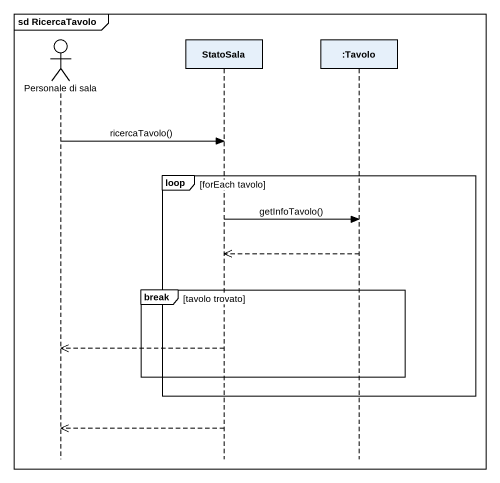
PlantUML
@startuml
mainframe sd RicercaTavolo
hide footbox
actor "Personale di sala" as Personale_di_sala
participant StatoSala
participant ":Tavolo" as Tavolo

Personale_di_sala -> StatoSala : ricercaTavolo()
loop forEach tavolo
  StatoSala -> Tavolo : getInfoTavolo()
  Tavolo -->> StatoSala
  break tavolo trovato
    StatoSala -->> Personale_di_sala
  end
end
StatoSala -->> Personale_di_sala
@enduml
